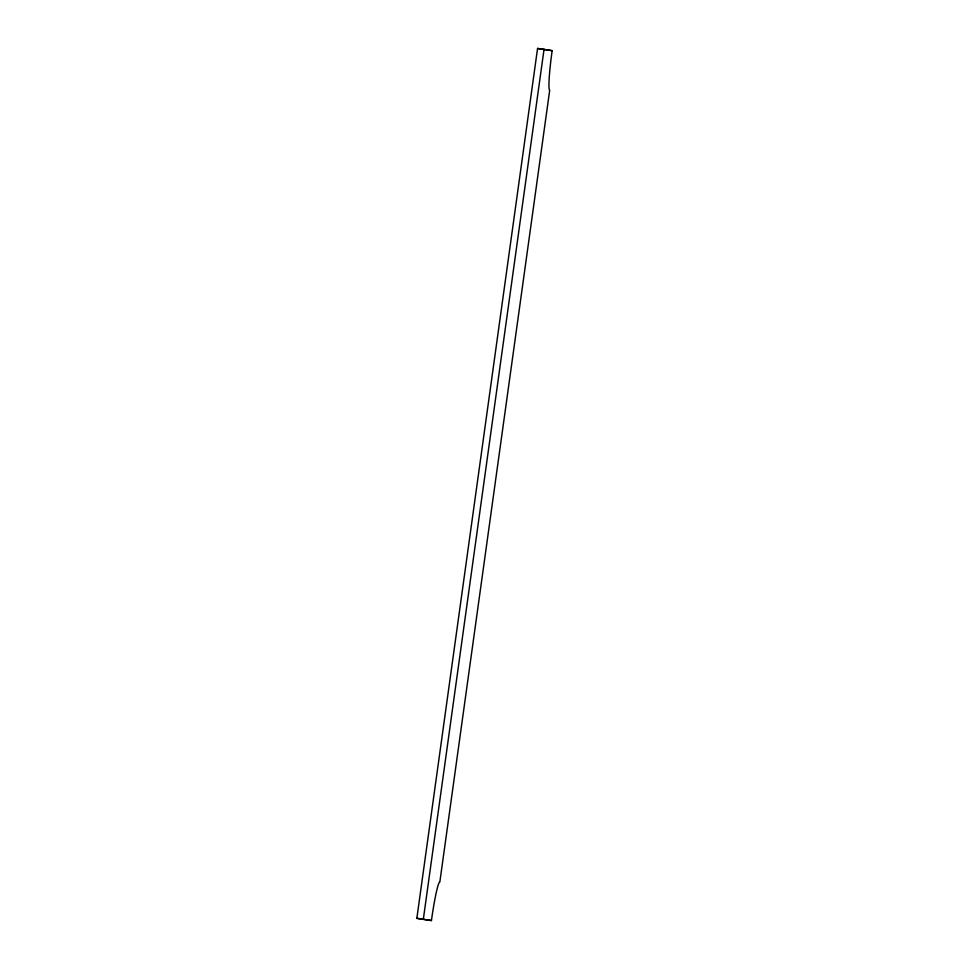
<?xml version="1.0" encoding="UTF-8"?>
<svg xmlns="http://www.w3.org/2000/svg" width="969" height="969" viewBox="0 0 969 969"><rect width="100%" height="100%" fill="white"/><g stroke="black" fill="none" stroke-linecap="round" stroke-linejoin="round"><path stroke-width="1.45" d="M416.852 918.333L537.565 48.45L552.148 50.667A39.378 3.016 -82.1 0 0 549.714 90.153L439.841 882.02A39.378 3.016 -82.1 0 0 431.435 920.55L416.852 918.333L431.435 920.55M423.332 919.242L544.045 49.346M552.148 50.667L537.565 48.45"/></g></svg>
